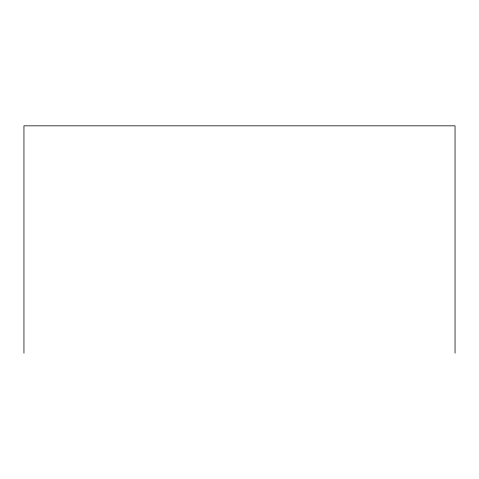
<?xml version="1.0" encoding="UTF-8"?>
<svg xmlns="http://www.w3.org/2000/svg" width="479" height="479" viewBox="0 0 479 479"><rect width="100%" height="100%" fill="white"/><g stroke="black" fill="none" stroke-linecap="round" stroke-linejoin="round"><path stroke-width="0.72" d="M455.05 353.173L455.05 125.827L23.95 125.827L23.95 353.173"/></g></svg>
